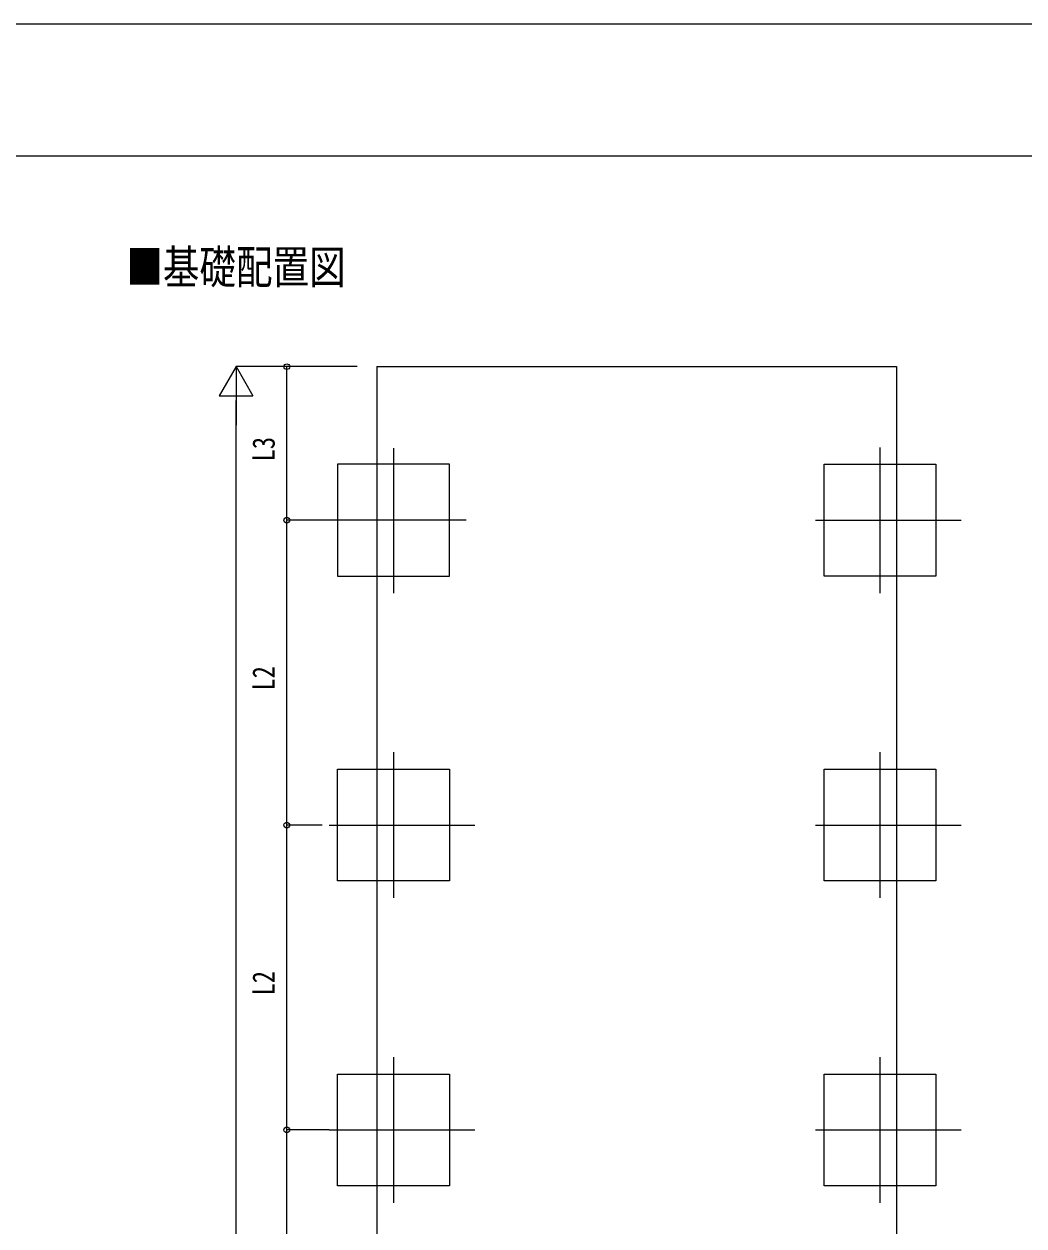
# Model space of a CAD drawing. Units: millimetres, scale not verified. Extents: x -16820 to 16820, y -11880 to 11880.
# Drawn here: x -10913 to -5007, y 4784 to 11880 of the extents above; entities that cross this region are included whole.
import ezdxf
from ezdxf.enums import TextEntityAlignment as Align

# ---------------------------------------------------------------- set-up
doc = ezdxf.new("R2010")
doc.units = ezdxf.units.MM
doc.header["$LTSCALE"] = 50
for name, color, linetype in [('0-2_USER1', 3, 'Continuous'), ('0-4_YKK_12', 2, 'Continuous'), ('0-6_YKK_A1', 4, 'Continuous'), ('0-7_YKK_D', 6, 'Continuous'), ('0-8_YKK_ZWAK', 7, 'Continuous')]:
    doc.layers.add(name, color=color, linetype=linetype)
doc.styles.add('ＭＳ ゴシック', font='')
doc.styles.get('ＭＳ ゴシック').set_extended_font_data('MS Gothic')

msp = doc.modelspace()

# ---------------------------------------------------------------- linework, layer by layer
at = {"layer": '0-4_YKK_12'}
for p, q in [((-8730.92, 9374.97), (-8730.92, 8520.7)), ((-5857.92, 9380.7), (-5857.92, 8520.7)), ((-8300.92, 8950.7), (-9160.92, 8950.7)), ((-6237.92, 8950.7), (-5377.92, 8950.7)), ((-8730.92, 7580.7), (-8730.92, 6720.7)), ((-5857.92, 7580.7), (-5857.92, 6720.7)), ((-9110.92, 7150.7), (-8250.92, 7150.7)), ((-6237.92, 7150.7), (-5377.92, 7150.7)), ((-8730.92, 5780.7), (-8730.92, 4920.7)), ((-5857.92, 5780.7), (-5857.92, 4920.7)), ((-9110.92, 5350.7), (-8250.92, 5350.7)), ((-6237.92, 5350.7), (-5377.92, 5350.7))]:
    msp.add_line(p, q, dxfattribs=at)
at = {"layer": '0-6_YKK_A1'}
msp.add_line((-8829.42, 9857.12), (-8829.42, -963.89), dxfattribs=at)
msp.add_lwpolyline([(-8829.42, 9857.12), (-5759.42, 9857.12), (-5759.42, -963.89)], dxfattribs=at)
for points in [[(-8400.92, 8620.7), (-8400.92, 9280.7), (-9060.92, 9280.7), (-9060.92, 8620.7)], [(-6187.92, 8620.7), (-6187.92, 9280.7), (-5527.92, 9280.7), (-5527.92, 8620.7)], [(-9060.92, 6820.7), (-9060.92, 7480.7), (-8400.92, 7480.7), (-8400.92, 6820.7)], [(-6187.92, 6820.7), (-6187.92, 7480.7), (-5527.92, 7480.7), (-5527.92, 6820.7)], [(-9060.92, 5020.7), (-9060.92, 5680.7), (-8400.92, 5680.7), (-8400.92, 5020.7)], [(-6187.92, 5020.7), (-6187.92, 5680.7), (-5527.92, 5680.7), (-5527.92, 5020.7)]]:
    msp.add_lwpolyline(points, close=True, dxfattribs=at)
at = {"layer": '0-7_YKK_D'}
for p, q in [((-9660.92, 9857.12), (-9760.92, 9683.92)), ((-8946.42, 9857.12), (-9661.92, 9857.12)), ((-9660.92, 9857.12), (-9560.92, 9683.92)), ((-9660.92, 9857.12), (-9660.92, 9510.71)), ((-8946.42, 9857.12), (-9361.92, 9857.12)), ((-9360.92, 8950.7), (-9360.92, 9857.12)), ((-9760.92, 9683.92), (-9560.92, 9683.92)), ((-9660.92, -763.89), (-9660.92, 9657.12)), ((-9155.17, 8950.7), (-9361.92, 8950.7)), ((-9152.17, 8950.7), (-9361.92, 8950.7)), ((-9360.92, 7150.7), (-9360.92, 8950.7)), ((-9153.17, 7150.7), (-9361.92, 7150.7)), ((-9154.17, 7150.7), (-9361.92, 7150.7)), ((-9360.92, 5350.7), (-9360.92, 7150.7)), ((-9111.92, 5350.7), (-9361.92, 5350.7)), ((-9112.92, 5350.7), (-9361.92, 5350.7)), ((-9360.92, 3550.7), (-9360.92, 5350.7))]:
    msp.add_line(p, q, dxfattribs=at)
for centre in [(-9360.92, 9857.12), (-9360.92, 8950.7), (-9360.92, 8950.7), (-9360.92, 7150.7), (-9360.92, 7150.7), (-9360.92, 5350.7), (-9360.92, 5350.7)]:
    msp.add_circle(centre, 17, dxfattribs=at)
at = {"layer": '0-8_YKK_ZWAK'}
msp.add_line((15580.08, 11100), (-15619.92, 11100), dxfattribs=at)
msp.add_lwpolyline([(-16820, -11880), (16820, -11880), (16820, 11880), (-16820, 11880)], close=True, dxfattribs=at)

# ---------------------------------------------------------------- texts
at = {"layer": '0-2_USER1', "style": 'ＭＳ ゴシック', "width": 0.8}
msp.add_text('■基礎配置図', height=197.9, dxfattribs=at).set_placement((-10309.33, 10287.19), align=Align.BOTTOM_LEFT)
at = {"layer": '0-7_YKK_D', "style": 'ＭＳ ゴシック', "width": 0.8}
for s, p in [('L3', (-9392.92, 9298.31)), ('L2', (-9392.92, 7945.1)), ('L2', (-9392.92, 6145.1))]:
    msp.add_text(s, height=132, rotation=90, dxfattribs=at).set_placement(p, align=Align.BOTTOM_LEFT)

doc.saveas('drawing.dxf')
